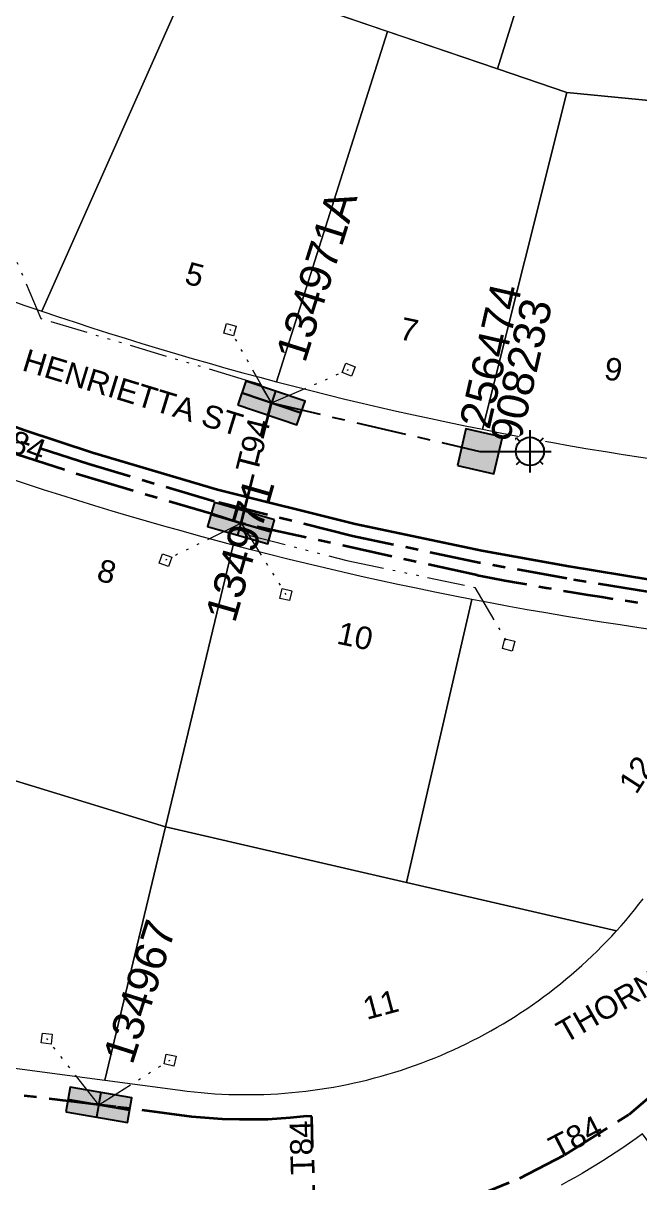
# Model space of a CAD drawing. Header units: metres. Extents: x 264899 to 270320, y 6185871 to 6191197.
# Drawn here: x 268396.5 to 268445.8, y 6186519.9 to 6186612.5 of the extents above; entities that cross this region are included whole.
import ezdxf
from ezdxf.enums import TextEntityAlignment as Align

# ---------------------------------------------------------------- set-up
doc = ezdxf.new("R2010")
doc.units = ezdxf.units.M
doc.linetypes.add('Cable Exist UG', pattern=[7, 4, -1, 1, -1])
doc.linetypes.add('PHANTOMX2', pattern=[6.6, 3, -0.75, 0.2, -0.75, 0.2, -0.75, 0.2, -0.75])
doc.layers.get('0').update_dxf_attribs({"color": 6})
for name, color, linetype, lineweight in [('_User_HV_Exist', 1, 'Continuous', 35), ('_User_LV_Exist', 5, 'Continuous', 35), ('Cadastre Land Parcels_SP_EXT', 118, 'Continuous', 15), ('Cadastre Roads_SP_EXT', 218, 'Continuous', 15), ('Mains_HV_EXT', 13, 'Continuous', 25), ('Mains_LV_EXT', 163, 'Continuous', 25), ('Mains_LV_SL_EXT', 135, 'Continuous', 25), ('Services_SP_EXT', 42, 'PHANTOMX2', 20)]:
    doc.layers.add(name, color=color, linetype=linetype, lineweight=lineweight)
for name, color, linetype in [('Equip_SP_SL_EXT', 7, 'Continuous'), ('SupportsUG_SP_LV_EXT', 7, 'Continuous'), ('SupportsUG_SP_LV_SL_EXT', 7, 'Continuous')]:
    doc.layers.add(name, color=color, linetype=linetype)
doc.layers.get('0').freeze()
doc.styles.add('COLUMN_LABEL', font='arial.ttf', dxfattribs={"height": 2})
doc.styles.add('iecARIAL', font='arial.ttf', dxfattribs={"height": 2})
doc.styles.add('POLE_LABEL', font='arial.ttf', dxfattribs={"height": 2})
doc.styles.add('SL_LABEL', font='arial.ttf', dxfattribs={"height": 2})
doc.styles.get("Standard").update_dxf_attribs({"font": 'arial.ttf'})
doc.linetypes.add('Cable E UG', pattern='A,5,-0.1,["E",Standard,S=1.5,R=0,X=0,Y=-0.75],-1.45', length=6.55)

# ---------------------------------------------------------------- blocks, each defined once
blk = doc.blocks.new('COLUMN_EXT')
blk.add_hatch(color=256).paths.add_polyline_path([(1.5, -1.5), (1.5, 1.5), (-1.5, 1.5), (-1.5, -1.5)])
blk.add_lwpolyline([(1.5, 1.5), (-1.5, 1.5), (-1.5, -1.5), (1.5, -1.5)], close=True)
at = {"flags": 9}
for tag, p in [('SUBURB', (-1.813, 1.8)), ('NOTES', (-1.813, 2)), ('STREETNAME', (-1.813, 1.6)), ('LOCATION', (-1.813, 1.4)), ('LEGEND', (-1.813, 1.2)), ('USAGE', (-1.813, 1)), ('COLUMN_TYPE', (-1.813, 0.4)), ('OWNED_BY', (-1.813, 0.6)), ('STATE', (-1.813, 0.8))]:
    blk.add_attdef(tag, text='', height=0.2, rotation=180, dxfattribs=at).set_placement(p, align=Align.MIDDLE_LEFT)
at = {"flags": 1}
blk.add_attdef('Z', (-1.813, 2.351), '', height=0.2, rotation=180, dxfattribs=at)
at = {"flags": 9}
for tag, style, p in [('STRUCTURE_PLANT_NUMBER', 'POLE_LABEL', (-1.813, -0.031)), ('STREET_CODE', 'COLUMN_LABEL', (-1.813, 0.2))]:
    blk.add_attdef(tag, text='', height=0.2, rotation=180, dxfattribs=dict(at, style=style)).set_placement(p, align=Align.MIDDLE_LEFT)
at = {"style": 'COLUMN_LABEL', "width": 0.9, "flags": 8}
blk.add_attdef('ASSET_NUM', text='', height=2, rotation=270, dxfattribs=at).set_placement((2, -4), align=Align.MIDDLE_LEFT)
blk = doc.blocks.new('PILLAR_EXT')
blk.add_hatch(color=256).paths.add_polyline_path([(-2.5, 1), (-2.5, -1), (2.5, -1), (2.5, 1)])
for p, q in [((0, 1), (0, -1)), ((-2.5, 0), (2.5, 0))]:
    blk.add_line(p, q)
at = {"ltscale": 10}
blk.add_line((2.5, 0), (-2.5, 0), dxfattribs=at)
blk.add_lwpolyline([(-2.5, -1), (-1.25, -1), (1.25, -1), (2.5, -1), (2.5, 1), (-2.5, 1)], close=True)
at = {"width": 0.9, "flags": 8}
blk.add_attdef('ASSET_NUM', text='', height=2, rotation=90, dxfattribs=at).set_placement((-2, 4), align=Align.MIDDLE_LEFT)
for tag, p, flags in [('OWNED_BY', (0, -0.2), 9), ('STATE', (0, -0.4), 9), ('SUPPORT_TYPE', (0, -0.6), 9), ('USAGE', (0, -0.8), 9), ('LEGEND', (0, -1), 9), ('STREETNAME', (0, -1.8), 9), ('SUBURB', (0, -2), 1), ('LOCATION', (0, -1.2), 9), ('NOTES', (0, -1.4), 9), ('PARENT', (0, -1.6), 9)]:
    blk.add_attdef(tag, p, '', height=0.2, dxfattribs=dict(flags=flags))
blk = doc.blocks.new('SL_LANTERN_EXT')
at = {"flags": 9}
for tag, p in [('LRATECODE', (-7.4, 0)), ('LOUTREACHVOCAB', (-7.2, 0)), ('LOUTREACH', (-7, 0)), ('LANTNUMBER', (-6.6, 0)), ('LNEW', (-6.4, 0)), ('LMASTVOCAB', (-6.2, 0)), ('LMAST', (-6, 0)), ('LLAMPVOCAB', (-5.8, 0)), ('LLAMP', (-5.6, 0)), ('LEXIST', (-5.4, 0)), ('LCHARGE3PERCENT', (-5.2, 0)), ('LCHARGE3', (-5, 0)), ('LCHARGE2PERCENT', (-4.8, 0)), ('LCHARGE2', (-4.6, 0)), ('LCHARGE1PERCENT', (-4.4, 0)), ('LCHARGE1', (-4.2, 0)), ('LCATEGORY', (-4, 0)), ('LBRACKETVOCAB', (-3.8, 0)), ('LBRACKET', (-3.6, 0)), ('LKINGHEIGHT', (-3.4, 0)), ('CREPLACE', (-3.2, 0)), ('CREMOVE', (-3, 0)), ('CNUMBER', (-2.8, 0)), ('CNEW', (-2.6, 0)), ('CEXIST', (-2.4, 0)), ('USAGE', (-2.2, 0)), ('STATE', (-2, 0)), ('OWNED_BY', (-1.8, 0)), ('ORIENTATION', (-1.6, 0)), ('OPERATING_VOLTAGE', (-1.4, 0)), ('NO_PHASES', (-1.2, 0)), ('LANTERN_TYPE', (-1, 0)), ('LANTERN_PURPOSE', (-0.8, 0)), ('CONTROL_TYPE', (-0.6, 0)), ('CONSTRUCTED_VOLTAGE', (-0.4, 0))]:
    blk.add_attdef(tag, text='', height=0.001, rotation=270, dxfattribs=at).set_placement(p, align=Align.MIDDLE_LEFT)
at = {"style": 'SL_LABEL', "flags": 9}
blk.add_attdef('STREET_CODE', text='', height=0.001, rotation=270, dxfattribs=at).set_placement((0.001, 0), align=Align.MIDDLE_LEFT)
at = {"flags": 1}
blk.add_attdef('Z', (0, 0), '', height=0.001, rotation=270, dxfattribs=at)
at = {"width": 0.9}
blk.add_attdef('LNUMBER', text='', height=1, dxfattribs=at).set_placement((7, -1), align=Align.MIDDLE_LEFT)
at = {"flags": 9}
for tag, p in [('LREMOVE', (0, -7.6)), ('LREPLACE', (0, -7.8)), ('LTYPE', (0, -8)), ('LTYPEVOCAB', (0, -8.2)), ('LEGEND', (0, -8.4)), ('SUBURB', (0, -8.6)), ('STREETNAME', (0, -8.8)), ('LOCATION', (0, -9)), ('NOTES', (0, -9.2)), ('MAINTAINED_BY', (0, -9.863))]:
    blk.add_attdef(tag, text='', height=0.001, dxfattribs=at).set_placement(p, align=Align.MIDDLE_LEFT)
blk.add_attdef('OPERATED_BY', (0, -9.607), '', height=0.001, dxfattribs=at)
blk.add_wipeout([(5.688, 0), (5.061, -1.061), (4, -1.688), (2.939, -1.061), (2.313, 0), (2.939, 1.061), (4, 1.687), (5.061, 1.061)])
for p, q in [((2.939, 1.061), (3.205, 0.795)), ((4, 1.687), (4, 0)), ((5.061, 1.061), (4.795, 0.795)), ((0, 0), (4, 0)), ((2.939, -1.061), (3.205, -0.795)), ((4, 0), (5.688, 0)), ((4, 0), (4, -1.688)), ((5.061, -1.061), (4.795, -0.795))]:
    blk.add_line(p, q)
blk.add_circle((4, 0), 1.125)
blk = doc.blocks.new('CCP_EXT')
at = {"flags": 9}
for tag, p in [('STATE', (0, -1.8)), ('USAGE', (0, -1.2)), ('LEGEND', (0, -1.4)), ('LIFE_SUPPORT', (0, -1.6)), ('NOTES', (0, -2))]:
    blk.add_attdef(tag, text='', height=0.2, dxfattribs=at).set_placement(p, align=Align.MIDDLE_LEFT)
blk.add_wipeout([(0, 0.566), (0.566, 0), (0, -0.566), (-0.566, 0)])
blk.add_lwpolyline([(-0.566, 0), (0, 0.566), (0.566, 0), (0, -0.566), (-0.566, 0)])
at = {"flags": 1}
blk.add_attdef('Z', (0, 0), '', height=0.2, dxfattribs=at)
at = {"flags": 9}
for tag, p in [('CCP_TYPE', (0, 0)), ('OPERATING_VOLTAGE', (0, -0.6)), ('ORIENTATION', (0, -0.8)), ('OWNED_BY', (0, -1)), ('CONSTRUCTED_VOLTAGE', (0, -0.2)), ('NO_PHASES', (0, -0.4))]:
    blk.add_attdef(tag, text='', height=0.2, dxfattribs=at).set_placement(p, align=Align.MIDDLE_LEFT)

msp = doc.modelspace()

# ---------------------------------------------------------------- linework, layer by layer
at = {"layer": '_User_LV_Exist', "linetype": 'Cable Exist UG'}
for points in [[(268376.448, 6186585.566), (268377.593, 6186584.927), (268377.593, 6186584.927), (268379.919, 6186584.002), (268386.59, 6186581.481), (268396.029, 6186578.069), (268401.483, 6186576.291), (268411.576, 6186573.307), (268413.958, 6186572.545)], [(268413.958, 6186572.545), (268416.373, 6186582.146)], [(268419.875, 6186515.681), (268422.53, 6186516.07), (268422.53, 6186516.07), (268425.6, 6186516.635), (268431.667, 6186518.379), (268436.23, 6186520.248), (268439.828, 6186522.102), (268444.968, 6186525.325), (268449.7, 6186529.372), (268452.183, 6186531.843), (268454.669, 6186534.727), (268455.644, 6186535.97)], [(268402.576, 6186526.097), (268382.106, 6186528.602)], [(268419.875, 6186515.681), (268419.603, 6186525.161), (268419.203, 6186525.183), (268419.203, 6186525.183), (268417.887, 6186525.046), (268416.089, 6186524.937), (268413.836, 6186524.916), (268412.451, 6186524.954), (268410.025, 6186525.142), (268403.958, 6186525.939), (268402.576, 6186526.097)]]:
    msp.add_lwpolyline(points, dxfattribs=at)
at = {"layer": 'Cadastre Land Parcels_SP_EXT', "linetype": 'Continuous'}
for points in [[(268443.785, 6186638.749), (268442.533, 6186639.113), (268441.283, 6186639.484), (268440.035, 6186639.863), (268438.79, 6186640.25), (268437.547, 6186640.643), (268436.305, 6186641.044), (268435.066, 6186641.452), (268433.83, 6186641.868), (268432.597, 6186642.291), (268431.366, 6186642.721), (268430.137, 6186643.158), (268418.93, 6186614.099), (268434.436, 6186608.827), (268443.785, 6186638.749)], [(268456.836, 6186635.427), (268455.641, 6186635.695), (268454.448, 6186635.971), (268453.257, 6186636.253), (268452.067, 6186636.543), (268450.879, 6186636.838), (268449.692, 6186637.14), (268448.507, 6186637.449), (268447.324, 6186637.764), (268446.143, 6186638.086), (268444.963, 6186638.415), (268443.785, 6186638.749), (268434.436, 6186608.827), (268439.976, 6186606.942), (268451.777, 6186605.795), (268456.836, 6186635.427)], [(268410.275, 6186617.041), (268402.839, 6186620.132), (268394.267, 6186624.174), (268385.531, 6186609.591), (268378.054, 6186597.109), (268379.367, 6186596.552), (268380.683, 6186596.003), (268382.001, 6186595.461), (268383.322, 6186594.924), (268384.646, 6186594.395), (268385.972, 6186593.873), (268387.301, 6186593.357), (268388.633, 6186592.848), (268389.967, 6186592.346), (268391.304, 6186591.851), (268392.644, 6186591.362), (268393.986, 6186590.88), (268395.33, 6186590.405), (268396.677, 6186589.937), (268398.026, 6186589.476), (268410.275, 6186617.041)], [(268425.668, 6186611.808), (268418.93, 6186614.099), (268410.275, 6186617.041), (268398.026, 6186589.476), (268399.352, 6186589.029), (268400.682, 6186588.59), (268402.014, 6186588.157), (268403.347, 6186587.731), (268404.683, 6186587.312), (268406.021, 6186586.898), (268407.361, 6186586.492), (268408.703, 6186586.092), (268410.047, 6186585.7), (268411.394, 6186585.314), (268412.742, 6186584.934), (268414.092, 6186584.561), (268415.443, 6186584.196), (268416.796, 6186583.836), (268425.668, 6186611.808)], [(268439.976, 6186606.942), (268434.436, 6186608.827), (268425.668, 6186611.808), (268416.796, 6186583.836), (268418.158, 6186583.482), (268419.522, 6186583.135), (268420.887, 6186582.795), (268422.254, 6186582.462), (268423.623, 6186582.135), (268424.993, 6186581.816), (268426.365, 6186581.503), (268427.738, 6186581.196), (268429.113, 6186580.897), (268430.49, 6186580.605), (268431.869, 6186580.32), (268433.248, 6186580.042), (268439.976, 6186606.942)], [(268455.172, 6186605.464), (268451.777, 6186605.795), (268439.976, 6186606.942), (268433.248, 6186580.042), (268434.65, 6186579.767), (268436.054, 6186579.498), (268437.458, 6186579.237), (268438.864, 6186578.983), (268440.271, 6186578.735), (268441.68, 6186578.496), (268443.09, 6186578.263), (268444.501, 6186578.039), (268445.913, 6186577.82), (268447.326, 6186577.61), (268448.74, 6186577.406), (268450.155, 6186577.209), (268455.172, 6186605.464)], [(268413.308, 6186570.797), (268411.922, 6186571.165), (268410.539, 6186571.54), (268409.157, 6186571.922), (268407.775, 6186572.309), (268406.397, 6186572.705), (268405.021, 6186573.106), (268403.647, 6186573.515), (268402.275, 6186573.929), (268400.905, 6186574.351), (268399.536, 6186574.779), (268398.17, 6186575.215), (268396.807, 6186575.657), (268395.444, 6186576.105), (268394.085, 6186576.56), (268388.509, 6186554.243), (268407.907, 6186548.292), (268413.308, 6186570.797)], [(268432.384, 6186566.456), (268430.907, 6186566.744), (268429.431, 6186567.041), (268427.956, 6186567.344), (268426.484, 6186567.656), (268425.012, 6186567.974), (268423.543, 6186568.301), (268422.075, 6186568.636), (268420.61, 6186568.977), (268419.146, 6186569.326), (268417.683, 6186569.682), (268416.224, 6186570.047), (268414.764, 6186570.419), (268413.308, 6186570.797), (268407.907, 6186548.292), (268427.171, 6186543.854), (268432.384, 6186566.456)], [(268407.907, 6186548.292), (268388.509, 6186554.243), (268382.659, 6186530.786), (268388.039, 6186530.068), (268403.059, 6186528.065), (268407.907, 6186548.292)], [(268415.779, 6186526.933), (268416.338, 6186526.956), (268416.897, 6186526.988), (268417.455, 6186527.026), (268418.012, 6186527.073), (268418.57, 6186527.128), (268419.125, 6186527.19), (268419.68, 6186527.261), (268420.234, 6186527.339), (268420.787, 6186527.425), (268421.339, 6186527.518), (268421.89, 6186527.619), (268422.439, 6186527.729), (268422.986, 6186527.845), (268423.531, 6186527.97), (268424.075, 6186528.101), (268424.616, 6186528.24), (268425.157, 6186528.387), (268425.695, 6186528.542), (268426.23, 6186528.704), (268426.763, 6186528.874), (268427.294, 6186529.05), (268427.822, 6186529.236), (268428.348, 6186529.427), (268428.87, 6186529.626), (268429.39, 6186529.833), (268429.907, 6186530.046), (268430.421, 6186530.267), (268430.933, 6186530.495), (268431.44, 6186530.73), (268431.944, 6186530.973), (268432.445, 6186531.222), (268432.943, 6186531.478), (268433.436, 6186531.741), (268433.926, 6186532.011), (268434.412, 6186532.289), (268434.895, 6186532.573), (268435.373, 6186532.863), (268435.847, 6186533.159), (268436.317, 6186533.464), (268436.782, 6186533.774), (268437.243, 6186534.091), (268437.7, 6186534.413), (268438.152, 6186534.743), (268438.599, 6186535.08), (268439.043, 6186535.421), (268439.48, 6186535.769), (268439.913, 6186536.124), (268440.341, 6186536.484), (268440.764, 6186536.852), (268441.181, 6186537.223), (268441.594, 6186537.602), (268442.001, 6186537.986), (268442.403, 6186538.375), (268442.799, 6186538.77), (268443.19, 6186539.171), (268443.574, 6186539.576), (268443.954, 6186539.987), (268427.171, 6186543.854), (268407.907, 6186548.292), (268403.059, 6186528.065), (268409.081, 6186527.262), (268409.636, 6186527.191), (268410.193, 6186527.129), (268410.75, 6186527.074), (268411.306, 6186527.027), (268411.865, 6186526.988), (268412.423, 6186526.957), (268412.982, 6186526.933), (268413.541, 6186526.917), (268414.101, 6186526.909), (268414.66, 6186526.909), (268415.22, 6186526.917), (268415.779, 6186526.933)]]:
    msp.add_lwpolyline(points, close=True, dxfattribs=at)
for points in [[(268447.236, 6186563.986), (268445.746, 6186564.198), (268444.256, 6186564.419), (268442.767, 6186564.646), (268441.28, 6186564.882), (268439.795, 6186565.126), (268438.309, 6186565.376), (268436.826, 6186565.635), (268435.344, 6186565.9), (268433.863, 6186566.174), (268432.384, 6186566.456), (268427.171, 6186543.854), (268443.954, 6186539.987), (268444.326, 6186540.402), (268444.326, 6186540.402), (268444.693, 6186540.821), (268445.054, 6186541.246), (268445.408, 6186541.675), (268445.756, 6186542.109), (268446.099, 6186542.548)], [(268463.185, 6186500.434), (268446.038, 6186523.78), (268445.52, 6186523.404), (268444.997, 6186523.035), (268444.469, 6186522.671), (268443.938, 6186522.314), (268443.402, 6186521.963), (268442.862, 6186521.619), (268442.318, 6186521.282), (268441.77, 6186520.95), (268441.218, 6186520.625), (268440.661, 6186520.307), (268440.101, 6186519.996), (268439.538, 6186519.691)]]:
    msp.add_lwpolyline(points, dxfattribs=at)
at = {"layer": 'Mains_LV_EXT', "linetype": 'Cable Exist UG'}
for points in [[(268376.448, 6186585.566), (268377.593, 6186584.927), (268377.593, 6186584.927), (268379.919, 6186584.002), (268386.59, 6186581.481), (268396.029, 6186578.069), (268401.483, 6186576.291), (268411.576, 6186573.307), (268413.958, 6186572.545)], [(268413.958, 6186572.545), (268416.373, 6186582.146)], [(268419.875, 6186515.681), (268422.53, 6186516.07), (268422.53, 6186516.07), (268425.6, 6186516.635), (268431.667, 6186518.379), (268436.23, 6186520.248), (268439.828, 6186522.102), (268444.968, 6186525.325), (268449.7, 6186529.372), (268452.183, 6186531.843), (268454.669, 6186534.727), (268455.644, 6186535.97)], [(268402.576, 6186526.097), (268382.106, 6186528.602)], [(268419.875, 6186515.681), (268419.603, 6186525.161), (268419.203, 6186525.183), (268419.203, 6186525.183), (268417.887, 6186525.046), (268416.089, 6186524.937), (268413.836, 6186524.916), (268412.451, 6186524.954), (268410.025, 6186525.142), (268403.958, 6186525.939), (268402.576, 6186526.097)]]:
    msp.add_lwpolyline(points, dxfattribs=at)

# ---------------------------------------------------------------- block references
at = {"layer": 'SupportsUG_SP_LV_EXT'}
ref = msp.add_blockref('PILLAR_EXT', (268416.373, 6186582.146), dxfattribs=dict(at, rotation=341.3232982962892))
ref.add_attrib('ASSET_NUM', '134971A', dxfattribs={"layer": '0', "height": 2.5, "rotation": 72.47615, "style": 'iecARIAL'}).set_placement((268417.873, 6186585.646), align=Align.MIDDLE_LEFT)
ref = msp.add_blockref('PILLAR_EXT', (268413.958, 6186572.545), dxfattribs=dict(at, rotation=164.0546043556158))
ref.add_attrib('ASSET_NUM', '134971', dxfattribs={"layer": '0', "height": 2.5, "rotation": 74.0546, "style": 'iecARIAL'}).set_placement((268415.458, 6186576.045), align=Align.MIDDLE_RIGHT)
ref = msp.add_blockref('PILLAR_EXT', (268402.576, 6186526.097), dxfattribs=dict(at, rotation=350.1341928112))
ref.add_attrib('ASSET_NUM', '134967', dxfattribs={"layer": '0', "height": 2.5, "rotation": 72.34887, "style": 'iecARIAL'}).set_placement((268404.076, 6186529.597), align=Align.MIDDLE_LEFT)
at = {"layer": 'SupportsUG_SP_LV_SL_EXT'}
ref = msp.add_blockref('COLUMN_EXT', (268433.038, 6186578.282), dxfattribs=dict(at, rotation=167.1522953363755))
ref.add_attrib('ASSET_NUM', '908233', dxfattribs={"layer": '0', "height": 2.5, "rotation": 77.1523, "style": 'COLUMN_LABEL'}).set_placement((268435.038, 6186579.032), align=Align.MIDDLE_LEFT)

# ---------------------------------------------------------------- texts
at = {"layer": 'Cadastre Land Parcels_SP_EXT'}
for s, rotation, p in [('5', 344.93405, (268409.34, 6186591.713)), ('7', 348.08516, (268426.513, 6186587.258)), ('9', 351.02392, (268442.888, 6186584.053)), ('8', 344.95014, (268402.315, 6186568.002)), ('10', 348.10645, (268421.517, 6186562.943)), ('12', 57.09476, (268445.533, 6186550.816)), ('11', 14.96999, (268423.99, 6186532.876))]:
    msp.add_text(s, height=1.8, rotation=rotation, dxfattribs=at).set_placement(p)
at = {"layer": 'Cadastre Roads_SP_EXT'}
for s, rotation, p in [('HENRIETTA ST', 342.96432, (268396.356, 6186584.779)), ('THORNBILL CR', 29.77668, (268439.84, 6186530.961))]:
    msp.add_text(s, height=1.8, rotation=rotation, dxfattribs=at).set_placement(p)
at = {"layer": 'Mains_LV_EXT'}
for s, rotation, p in [('T84', 340.12611, (268393.855, 6186578.855)), ('T94', 75.879, (268415.251, 6186576.437)), ('T84', 91.64179, (268419.736, 6186520.541)), ('T84', 27.26616, (268439.155, 6186521.755))]:
    msp.add_text(s, height=1.8, rotation=rotation, dxfattribs=at).set_placement(p)

# ---------------------------------------------------------------- next in the draw order: block references
at = {"layer": 'Equip_SP_SL_EXT'}
ref = msp.add_blockref('SL_LANTERN_EXT', (268433.038, 6186578.282), dxfattribs=at)
ref.add_attrib('ASSET_NUM', '256474', dxfattribs={"layer": '0', "height": 2.5, "rotation": 77.1523, "style": 'iecARIAL'}).set_placement((268434.538, 6186579.782), align=Align.BOTTOM_LEFT)
at = {"layer": 'Services_SP_EXT'}
for p, rotation in [((268413.077, 6186588.01), 299.3232983110455), ((268422.551, 6186584.808), 203.3232980529381), ((268407.914, 6186569.592), 26.05460430638937), ((268417.529, 6186566.845), 122.0546041178376), ((268435.333, 6186562.824), 120.4655447977123), ((268398.421, 6186531.387), 308.1341928044693), ((268408.273, 6186529.673), 212.1341933549324)]:
    msp.add_blockref('CCP_EXT', p, dxfattribs=dict(at, rotation=rotation))

# ---------------------------------------------------------------- next in the draw order: linework, layer by layer
at = {"layer": '_User_HV_Exist', "linetype": 'Cable E UG'}
msp.add_lwpolyline([(268387.284, 6186583.357), (268396.679, 6186579.961), (268402.077, 6186578.201), (268412.062, 6186575.249), (268423.078, 6186572.496), (268433.185, 6186570.369), (268440.147, 6186569.112), (268446.612, 6186568.053)], dxfattribs=at)
at = {"layer": '_User_HV_Exist', "linetype": 'Cable Exist UG'}
msp.add_lwpolyline([(268446.468, 6186567.064), (268439.977, 6186568.127), (268432.993, 6186569.387), (268422.854, 6186571.522), (268411.799, 6186574.284), (268401.78, 6186577.246), (268396.354, 6186579.015)], dxfattribs=at)
at = {"layer": '_User_LV_Exist', "linetype": 'Cable Exist UG'}
msp.add_lwpolyline([(268450.546, 6186565.539, -0.015395), (268432.829, 6186568.395), (268432.829, 6186568.395), (268413.958, 6186572.545)], format="xyb", dxfattribs=at)
at = {"layer": 'Mains_HV_EXT', "linetype": 'Cable E UG'}
msp.add_lwpolyline([(268387.284, 6186583.357), (268396.679, 6186579.961), (268402.077, 6186578.201), (268412.062, 6186575.249), (268423.078, 6186572.496), (268433.185, 6186570.369), (268440.147, 6186569.112), (268446.612, 6186568.053)], dxfattribs=at)
at = {"layer": 'Mains_HV_EXT', "linetype": 'Cable Exist UG'}
msp.add_lwpolyline([(268446.468, 6186567.064), (268439.977, 6186568.127), (268432.993, 6186569.387), (268422.854, 6186571.522), (268411.799, 6186574.284), (268401.78, 6186577.246), (268396.354, 6186579.015)], dxfattribs=at)
at = {"layer": 'Mains_LV_EXT', "linetype": 'Cable Exist UG'}
msp.add_lwpolyline([(268450.546, 6186565.539, -0.015395), (268432.829, 6186568.395), (268432.829, 6186568.395), (268413.958, 6186572.545)], format="xyb", dxfattribs=at)
at = {"layer": 'Mains_LV_SL_EXT', "linetype": 'Cable Exist UG'}
msp.add_lwpolyline([(268416.373, 6186582.146), (268433.038, 6186578.282)], dxfattribs=at)
at = {"layer": 'Services_SP_EXT'}
for points in [[(268416.373, 6186582.146), (268415.508, 6186583.627), (268414.302, 6186583.977), (268414.302, 6186583.977), (268397.97, 6186588.864), (268395.699, 6186594.224)], [(268416.373, 6186582.146), (268413.077, 6186588.01)], [(268416.373, 6186582.146), (268422.551, 6186584.808)], [(268413.958, 6186572.546), (268407.914, 6186569.592)], [(268413.958, 6186572.546), (268417.529, 6186566.845)], [(268413.958, 6186572.546), (268414.561, 6186571.579), (268414.561, 6186571.579), (268422.405, 6186569.572), (268432.624, 6186567.421), (268435.333, 6186562.824)], [(268402.576, 6186526.097), (268398.421, 6186531.387)], [(268402.576, 6186526.097), (268408.273, 6186529.673)]]:
    msp.add_lwpolyline(points, dxfattribs=at)

doc.saveas('drawing.dxf')
